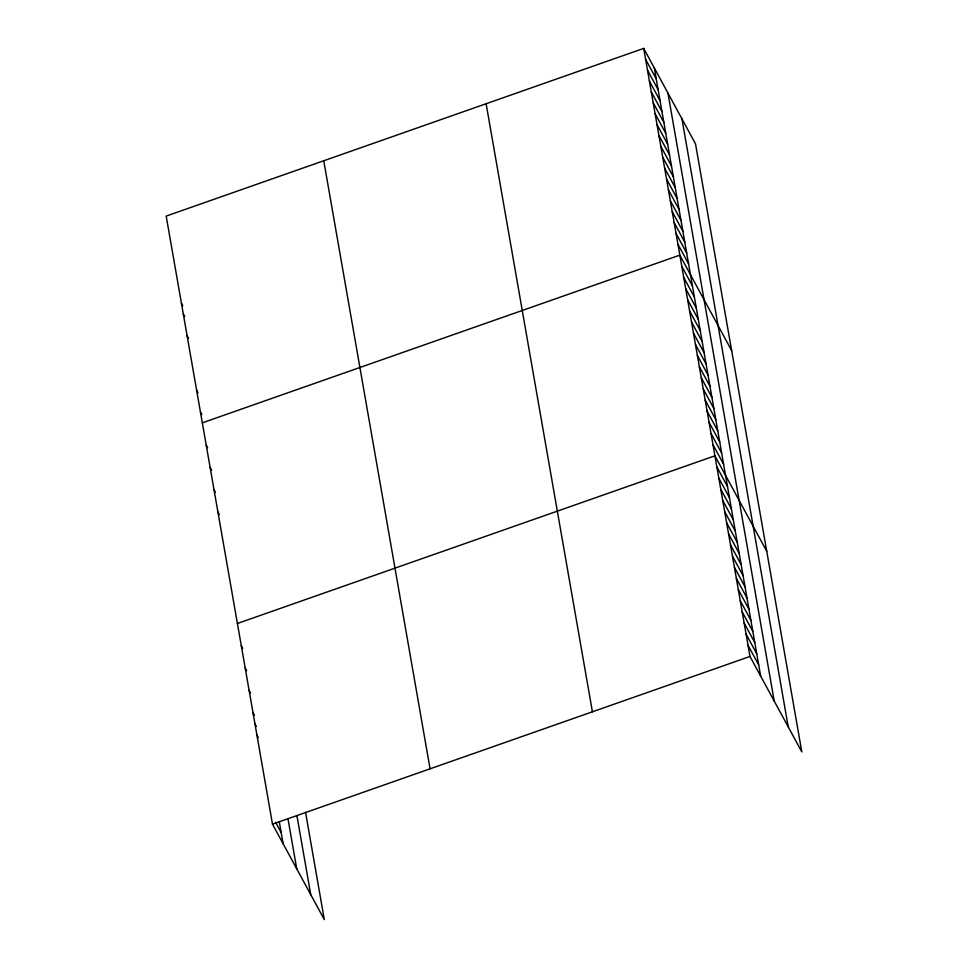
<?xml version="1.0" encoding="UTF-8"?>
<svg xmlns="http://www.w3.org/2000/svg" width="968" height="968" viewBox="0 0 968 968"><rect width="100%" height="100%" fill="white"/><g stroke="black" fill="none" stroke-linecap="round" stroke-linejoin="round"><path stroke-width="1.45" d="M643.696 48.4L749.994 656.461L801.819 751.906L695.508 143.845L643.696 48.4L166.181 216.094L272.492 824.155L324.304 919.6L305.549 812.297M202.324 422.834L679.838 255.141L731.663 350.585M237.402 623.489L714.916 455.807L766.741 551.252M272.492 824.155L749.994 656.461M645.595 59.278L656.244 78.892M647.495 70.168L658.143 89.782M649.395 81.046L660.043 100.66M651.295 91.924L661.955 111.538M653.206 102.802L663.854 122.416M655.106 113.692L665.754 133.306M657.006 124.57L667.654 144.184M658.905 135.447L669.566 155.061M660.817 146.325L671.465 165.952M662.717 157.215L673.365 176.829M664.617 168.093L675.265 187.707M666.516 178.971L677.164 198.585M668.416 189.861L679.076 209.475M670.328 200.739L680.976 220.353M672.228 211.617L682.876 231.231M674.127 222.495L684.775 242.109M676.027 233.385L686.675 252.999M677.939 244.263L688.587 263.877M681.787 266.285L692.435 285.911M683.735 277.441L694.383 297.055M685.683 288.585L696.331 308.199M687.631 299.729L698.279 319.343M689.579 310.885L700.227 330.499M691.527 322.029L702.175 341.644M693.475 333.173L704.123 352.788M695.423 344.33L706.071 363.944M697.371 355.474L708.031 375.088M699.32 366.618L709.98 386.232M701.28 377.774L711.928 397.388M703.228 388.918L713.876 408.532M705.176 400.062L715.824 419.676M707.124 411.206L717.772 430.833M709.072 422.363L719.72 441.977M711.02 433.507L721.668 453.121M712.968 444.651L723.616 464.277M716.865 466.951L727.512 486.565M718.813 478.095L729.461 497.709M720.761 489.251L731.409 508.865M722.709 500.396L733.357 520.01M724.657 511.54L735.317 531.154M726.605 522.696L737.265 542.31M728.565 533.84L739.213 553.454M730.513 544.984L741.161 564.598M732.461 556.14L743.109 575.754M734.409 567.284L745.058 586.898M736.358 578.428L747.006 598.043M738.306 589.572L748.954 609.199M740.254 600.729L750.902 620.343M742.202 611.873L752.85 631.487M744.15 623.017L754.798 642.631M746.098 634.173L756.746 653.787M748.046 645.317L758.694 664.931M181.403 303.141L182.819 305.755M183.303 314.019L184.719 316.633M187.102 335.787L188.53 338.401M196.613 390.189L198.041 392.802M200.424 411.957L201.84 414.57M206.22 445.135L207.648 447.748M210.117 467.423L211.544 470.037M214.013 489.723L215.441 492.337M217.921 512.011L219.337 514.637M241.298 645.789L242.726 648.403M245.207 668.089L246.622 670.703M249.103 690.378L250.518 693.003M252.999 712.678L254.415 715.291M254.947 723.822L256.363 726.436M256.895 734.978L258.311 737.592M275.505 822.159L281.192 832.625M681.932 118.822L788.23 726.883M667.932 93.037L774.231 701.098M654.344 68.014L760.642 676.075M486.118 103.733L592.416 711.807M323.76 160.748L430.07 768.822M297.079 816.544L310.728 894.577M287.956 818.625L296.728 868.792M279.244 821.481L283.14 843.769"/></g></svg>
